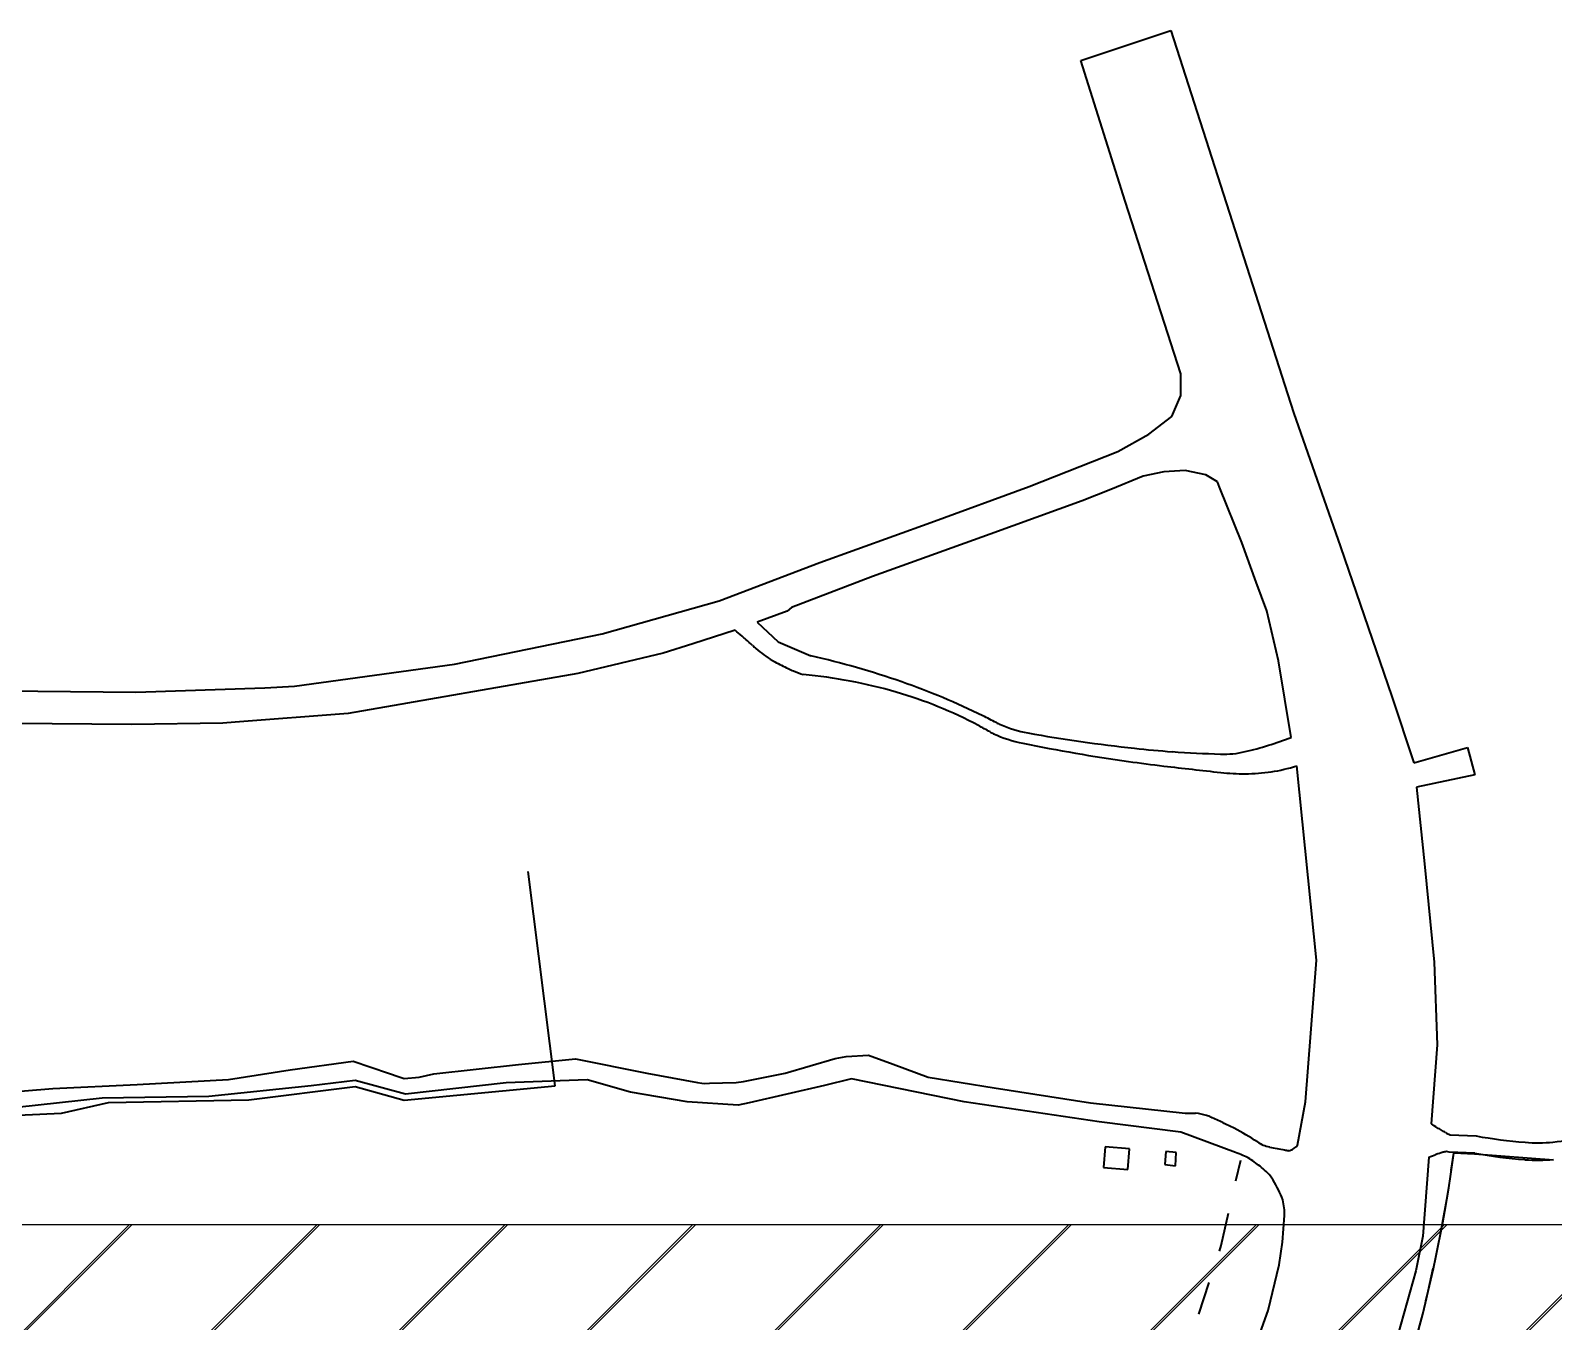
# Model space of a CAD drawing. Header units: metres. Extents: x 625987 to 635197, y 3048449 to 3066446.
# Drawn here: x 634659.943 to 634664.53, y 3063200.388 to 3063204.277 of the extents above; entities that cross this region are included whole.
import ezdxf

# ---------------------------------------------------------------- set-up
doc = ezdxf.new("R2010")
doc.units = ezdxf.units.M
doc.linetypes.add('DASHED', pattern=[0.75, 0.5, -0.25])
for name, color, linetype, lineweight in [('C-BLDG', 253, 'Continuous', 5), ('C-FENC-AIRF-LEAS', 253, 'Continuous', 0), ('C-FENC-AIRF-SECU', 253, 'DASHED', 0), ('C-ROAD-LAND', 253, 'Continuous', 9)]:
    doc.layers.add(name, color=color, linetype=linetype, lineweight=lineweight)
doc.layers.add('PIPELINE', color=220, linetype='Continuous')

msp = doc.modelspace()

# ---------------------------------------------------------------- hatches: boundary and pattern name
at = {"layer": 'PIPELINE', "linetype": 'Continuous'}
h = msp.add_hatch(dxfattribs=at)
h.set_pattern_fill('JIS_LC_20,_O', color=256, scale=0.02)
h.set_pattern_definition([(45, (-2638.28585, -345.82723), (-0.282842712475, 0.282842712475), []), (45, (-2638.27785, -345.82723), (-0.282842712475, 0.282842712475), [])])
h.paths.add_polyline_path([(634665.4868, 3063193.2009), (634654.1962, 3063193.2009), (634654.1962, 3063200.6806), (634665.4868, 3063200.6806)])

# ---------------------------------------------------------------- linework, layer by layer
at = {"layer": 'C-BLDG', "lineweight": 40}
for p, q in [((634661.5233, 3063201.0983, 24568986.0801), (634661.4424, 3063201.7433, 24568986.0801)), ((634661.5233, 3063201.0983, 24568986.0801), (634661.4424, 3063201.7433, 24568986.0801)), ((634660.6006, 3063201.0556, 24568986.0801), (634660.9206, 3063201.0958, 24568986.0801)), ((634660.6006, 3063201.0556, 24568986.0801), (634660.9206, 3063201.0958, 24568986.0801)), ((634660.9206, 3063201.0958, 24568986.0801), (634661.0686, 3063201.0553, 24568986.0801)), ((634660.9206, 3063201.0958, 24568986.0801), (634661.0686, 3063201.0553, 24568986.0801)), ((634661.0686, 3063201.0553, 24568986.0801), (634661.5233, 3063201.0983, 24568986.0801)), ((634661.0686, 3063201.0553, 24568986.0801), (634661.5233, 3063201.0983, 24568986.0801)), ((634660.0362, 3063201.0152, 24568986.0801), (634660.1782, 3063201.0481, 24568986.0801)), ((634660.0362, 3063201.0152, 24568986.0801), (634660.1782, 3063201.0481, 24568986.0801)), ((634660.1782, 3063201.0481, 24568986.0801), (634660.6006, 3063201.0556, 24568986.0801)), ((634660.1782, 3063201.0481, 24568986.0801), (634660.6006, 3063201.0556, 24568986.0801)), ((634659.7938, 3063201.005, 24568986.0801), (634660.0362, 3063201.0152, 24568986.0801)), ((634659.7938, 3063201.005, 24568986.0801), (634660.0362, 3063201.0152, 24568986.0801)), ((634663.1797, 3063200.9141, 24568986.0801), (634663.1744, 3063200.8524, 24568986.0801)), ((634663.1797, 3063200.9141, 24568986.0801), (634663.1744, 3063200.8524, 24568986.0801)), ((634663.2526, 3063200.9078, 24568986.0801), (634663.1797, 3063200.9141, 24568986.0801)), ((634663.2526, 3063200.9078, 24568986.0801), (634663.1797, 3063200.9141, 24568986.0801)), ((634663.2473, 3063200.8462, 24568986.0801), (634663.2526, 3063200.9078, 24568986.0801)), ((634663.2473, 3063200.8462, 24568986.0801), (634663.2526, 3063200.9078, 24568986.0801)), ((634663.3622, 3063200.9006, 24568986.0801), (634663.3595, 3063200.8613, 24568986.0801)), ((634663.3622, 3063200.9006, 24568986.0801), (634663.3595, 3063200.8613, 24568986.0801)), ((634663.3595, 3063200.8613, 24568986.0801), (634663.3909, 3063200.8575, 24568986.0801)), ((634663.3595, 3063200.8613, 24568986.0801), (634663.3909, 3063200.8575, 24568986.0801)), ((634663.3936, 3063200.8968, 24568986.0801), (634663.3622, 3063200.9006, 24568986.0801)), ((634663.3936, 3063200.8968, 24568986.0801), (634663.3622, 3063200.9006, 24568986.0801)), ((634663.3909, 3063200.8575, 24568986.0801), (634663.3936, 3063200.8968, 24568986.0801)), ((634663.3909, 3063200.8575, 24568986.0801), (634663.3936, 3063200.8968, 24568986.0801)), ((634663.1744, 3063200.8524, 24568986.0801), (634663.2473, 3063200.8462, 24568986.0801)), ((634663.1744, 3063200.8524, 24568986.0801), (634663.2473, 3063200.8462, 24568986.0801))]:
    msp.add_line(p, q, dxfattribs=at)
at = {"layer": 'C-FENC-AIRF-LEAS', "lineweight": 40}
for p, q in [((634664.292, 3063200.8926, 24568986.0801), (634664.2296, 3063200.8954, 24568986.0801)), ((634664.292, 3063200.8926, 24568986.0801), (634664.2296, 3063200.8954, 24568986.0801)), ((634664.5296, 3063200.8737, 24568986.0801), (634664.292, 3063200.8926, 24568986.0801)), ((634664.5296, 3063200.8737, 24568986.0801), (634664.292, 3063200.8926, 24568986.0801))]:
    msp.add_line(p, q, dxfattribs=at)
msp.add_ellipse((634659.8267, 3063201.4982, 24568986.0801), major_axis=(3.1424, 3.1424), ratio=1, start_param=4.854903, end_param=5.36171, dxfattribs=at)
msp.add_ellipse((634659.8267, 3063201.4982, 24568986.0801), major_axis=(3.1424, 3.1424), ratio=1, start_param=4.854903, end_param=5.36171, dxfattribs=at)
at = {"layer": 'C-FENC-AIRF-SECU', "lineweight": 40, "ltscale": 0.2}
for p, q in [((634663.5288, 3063200.6169, 24568986.0801), (634663.5875, 3063200.8741, 24568986.0801)), ((634663.5288, 3063200.6169, 24568986.0801), (634663.5875, 3063200.8741, 24568986.0801)), ((634663.3376, 3063200.03, 24568986.0801), (634663.5288, 3063200.6169, 24568986.0801)), ((634663.3376, 3063200.03, 24568986.0801), (634663.5288, 3063200.6169, 24568986.0801))]:
    msp.add_line(p, q, dxfattribs=at)
msp.add_ellipse((634659.8267, 3063201.4982, 24568986.0801), major_axis=(3.1424, 3.1424), ratio=1, start_param=4.854903, end_param=5.36171, dxfattribs=at)
msp.add_ellipse((634659.8267, 3063201.4982, 24568986.0801), major_axis=(3.1424, 3.1424), ratio=1, start_param=4.854903, end_param=5.36171, dxfattribs=at)
at = {"layer": 'C-ROAD-LAND', "lineweight": 40}
for p, q in [((634663.1062, 3063204.1866, 24568986.0801), (634663.3768, 3063204.2766, 24568986.0801)), ((634663.1062, 3063204.1866, 24568986.0801), (634663.3768, 3063204.2766, 24568986.0801)), ((634663.3768, 3063204.2766, 24568986.0801), (634663.7464, 3063203.1256, 24568986.0801)), ((634663.3768, 3063204.2766, 24568986.0801), (634663.7464, 3063203.1256, 24568986.0801)), ((634663.2401, 3063203.7621, 24568986.0801), (634663.1062, 3063204.1866, 24568986.0801)), ((634663.2401, 3063203.7621, 24568986.0801), (634663.1062, 3063204.1866, 24568986.0801)), ((634663.4076, 3063203.2424, 24568986.0801), (634663.2401, 3063203.7621, 24568986.0801)), ((634663.4076, 3063203.2424, 24568986.0801), (634663.2401, 3063203.7621, 24568986.0801)), ((634663.4075, 3063203.1772, 24568986.0801), (634663.4076, 3063203.2424, 24568986.0801)), ((634663.4075, 3063203.1772, 24568986.0801), (634663.4076, 3063203.2424, 24568986.0801)), ((634663.3804, 3063203.1143, 24568986.0801), (634663.4075, 3063203.1772, 24568986.0801)), ((634663.3804, 3063203.1143, 24568986.0801), (634663.4075, 3063203.1772, 24568986.0801)), ((634663.3106, 3063203.0605, 24568986.0801), (634663.3804, 3063203.1143, 24568986.0801)), ((634663.3106, 3063203.0605, 24568986.0801), (634663.3804, 3063203.1143, 24568986.0801)), ((634663.7464, 3063203.1256, 24568986.0801), (634663.8883, 3063202.7209, 24568986.0801)), ((634663.7464, 3063203.1256, 24568986.0801), (634663.8883, 3063202.7209, 24568986.0801)), ((634663.2177, 3063203.0089, 24568986.0801), (634663.3106, 3063203.0605, 24568986.0801)), ((634663.2177, 3063203.0089, 24568986.0801), (634663.3106, 3063203.0605, 24568986.0801)), ((634662.9502, 3063202.9026, 24568986.0801), (634663.2177, 3063203.0089, 24568986.0801)), ((634662.9502, 3063202.9026, 24568986.0801), (634663.2177, 3063203.0089, 24568986.0801)), ((634663.2941, 3063202.9343, 24568986.0801), (634663.1964, 3063202.8943, 24568986.0801)), ((634663.2941, 3063202.9343, 24568986.0801), (634663.1964, 3063202.8943, 24568986.0801)), ((634663.3556, 3063202.947, 24568986.0801), (634663.2941, 3063202.9343, 24568986.0801)), ((634663.3556, 3063202.947, 24568986.0801), (634663.2941, 3063202.9343, 24568986.0801)), ((634663.4205, 3063202.9512, 24568986.0801), (634663.3556, 3063202.947, 24568986.0801)), ((634663.4205, 3063202.9512, 24568986.0801), (634663.3556, 3063202.947, 24568986.0801)), ((634663.4823, 3063202.9386, 24568986.0801), (634663.4205, 3063202.9512, 24568986.0801)), ((634663.4823, 3063202.9386, 24568986.0801), (634663.4205, 3063202.9512, 24568986.0801)), ((634663.5178, 3063202.9173, 24568986.0801), (634663.4823, 3063202.9386, 24568986.0801)), ((634663.5178, 3063202.9173, 24568986.0801), (634663.4823, 3063202.9386, 24568986.0801)), ((634662.6548, 3063202.7943, 24568986.0801), (634662.9502, 3063202.9026, 24568986.0801)), ((634662.6548, 3063202.7943, 24568986.0801), (634662.9502, 3063202.9026, 24568986.0801)), ((634663.1964, 3063202.8943, 24568986.0801), (634663.1099, 3063202.8596, 24568986.0801)), ((634663.1964, 3063202.8943, 24568986.0801), (634663.1099, 3063202.8596, 24568986.0801)), ((634663.5233, 3063202.9012, 24568986.0801), (634663.5178, 3063202.9173, 24568986.0801)), ((634663.5233, 3063202.9012, 24568986.0801), (634663.5178, 3063202.9173, 24568986.0801)), ((634663.5912, 3063202.734, 24568986.0801), (634663.5233, 3063202.9012, 24568986.0801)), ((634663.5912, 3063202.734, 24568986.0801), (634663.5233, 3063202.9012, 24568986.0801)), ((634663.1099, 3063202.8596, 24568986.0801), (634662.8334, 3063202.7593, 24568986.0801)), ((634663.1099, 3063202.8596, 24568986.0801), (634662.8334, 3063202.7593, 24568986.0801)), ((634662.3202, 3063202.6739, 24568986.0801), (634662.6548, 3063202.7943, 24568986.0801)), ((634662.3202, 3063202.6739, 24568986.0801), (634662.6548, 3063202.7943, 24568986.0801)), ((634662.8334, 3063202.7593, 24568986.0801), (634662.4786, 3063202.6321, 24568986.0801)), ((634662.8334, 3063202.7593, 24568986.0801), (634662.4786, 3063202.6321, 24568986.0801)), ((634663.6343, 3063202.615, 24568986.0801), (634663.5912, 3063202.734, 24568986.0801)), ((634663.6343, 3063202.615, 24568986.0801), (634663.5912, 3063202.734, 24568986.0801)), ((634663.8883, 3063202.7209, 24568986.0801), (634664.0426, 3063202.271, 24568986.0801)), ((634663.8883, 3063202.7209, 24568986.0801), (634664.0426, 3063202.271, 24568986.0801)), ((634662.0168, 3063202.5587, 24568986.0801), (634662.3202, 3063202.6739, 24568986.0801)), ((634662.0168, 3063202.5587, 24568986.0801), (634662.3202, 3063202.6739, 24568986.0801)), ((634662.4786, 3063202.6321, 24568986.0801), (634662.2348, 3063202.5386, 24568986.0801)), ((634662.4786, 3063202.6321, 24568986.0801), (634662.2348, 3063202.5386, 24568986.0801)), ((634663.6659, 3063202.5283, 24568986.0801), (634663.6343, 3063202.615, 24568986.0801)), ((634663.6659, 3063202.5283, 24568986.0801), (634663.6343, 3063202.615, 24568986.0801)), ((634661.6649, 3063202.4593, 24568986.0801), (634662.0168, 3063202.5587, 24568986.0801)), ((634661.6649, 3063202.4593, 24568986.0801), (634662.0168, 3063202.5587, 24568986.0801)), ((634662.2221, 3063202.5276, 24568986.0801), (634662.1311, 3063202.4944, 24568986.0801)), ((634662.2221, 3063202.5276, 24568986.0801), (634662.1311, 3063202.4944, 24568986.0801)), ((634662.2348, 3063202.5386, 24568986.0801), (634662.2221, 3063202.5276, 24568986.0801)), ((634662.2348, 3063202.5386, 24568986.0801), (634662.2221, 3063202.5276, 24568986.0801)), ((634663.7013, 3063202.3779, 24568986.0801), (634663.6659, 3063202.5283, 24568986.0801)), ((634663.7013, 3063202.3779, 24568986.0801), (634663.6659, 3063202.5283, 24568986.0801)), ((634662.0652, 3063202.4702, 24568986.0801), (634661.9376, 3063202.4293, 24568986.0801)), ((634662.0652, 3063202.4702, 24568986.0801), (634661.9376, 3063202.4293, 24568986.0801)), ((634662.0652, 3063202.4702, 24568986.0801), (634662.0652, 3063202.4702, 24568986.0801)), ((634662.0652, 3063202.4702, 24568986.0801), (634662.0652, 3063202.4702, 24568986.0801)), ((634662.0652, 3063202.4702, 24568986.0801), (634662.0652, 3063202.4702, 24568986.0801)), ((634662.0652, 3063202.4702, 24568986.0801), (634662.0652, 3063202.4702, 24568986.0801)), ((634662.1311, 3063202.4944, 24568986.0801), (634662.1952, 3063202.4357, 24568986.0801)), ((634662.1311, 3063202.4944, 24568986.0801), (634662.1952, 3063202.4357, 24568986.0801)), ((634661.2198, 3063202.3676, 24568986.0801), (634661.6649, 3063202.4593, 24568986.0801)), ((634661.2198, 3063202.3676, 24568986.0801), (634661.6649, 3063202.4593, 24568986.0801)), ((634661.9376, 3063202.4293, 24568986.0801), (634661.8483, 3063202.4011, 24568986.0801)), ((634661.9376, 3063202.4293, 24568986.0801), (634661.8483, 3063202.4011, 24568986.0801)), ((634662.1952, 3063202.4357, 24568986.0801), (634662.293, 3063202.3929, 24568986.0801)), ((634662.1952, 3063202.4357, 24568986.0801), (634662.293, 3063202.3929, 24568986.0801)), ((634661.8483, 3063202.4011, 24568986.0801), (634661.5914, 3063202.3403, 24568986.0801)), ((634661.8483, 3063202.4011, 24568986.0801), (634661.5914, 3063202.3403, 24568986.0801)), ((634663.739, 3063202.1475, 24568986.0801), (634663.7013, 3063202.3779, 24568986.0801)), ((634663.739, 3063202.1475, 24568986.0801), (634663.7013, 3063202.3779, 24568986.0801)), ((634660.7386, 3063202.3021, 24568986.0801), (634661.2198, 3063202.3676, 24568986.0801)), ((634660.7386, 3063202.3021, 24568986.0801), (634661.2198, 3063202.3676, 24568986.0801)), ((634661.5914, 3063202.3403, 24568986.0801), (634660.8995, 3063202.2195, 24568986.0801)), ((634661.5914, 3063202.3403, 24568986.0801), (634660.8995, 3063202.2195, 24568986.0801)), ((634659.8673, 3063202.2873, 24568986.0801), (634660.2608, 3063202.2836, 24568986.0801)), ((634659.8673, 3063202.2873, 24568986.0801), (634660.2608, 3063202.2836, 24568986.0801)), ((634660.2608, 3063202.2836, 24568986.0801), (634660.6492, 3063202.2971, 24568986.0801)), ((634660.2608, 3063202.2836, 24568986.0801), (634660.6492, 3063202.2971, 24568986.0801)), ((634660.6492, 3063202.2971, 24568986.0801), (634660.7386, 3063202.3021, 24568986.0801)), ((634660.6492, 3063202.2971, 24568986.0801), (634660.7386, 3063202.3021, 24568986.0801)), ((634664.0426, 3063202.271, 24568986.0801), (634664.1091, 3063202.0712, 24568986.0801)), ((634664.0426, 3063202.271, 24568986.0801), (634664.1091, 3063202.0712, 24568986.0801)), ((634660.2486, 3063202.1866, 24568986.0801), (634659.8884, 3063202.189, 24568986.0801)), ((634660.2486, 3063202.1866, 24568986.0801), (634659.8884, 3063202.189, 24568986.0801)), ((634660.5229, 3063202.1899, 24568986.0801), (634660.2486, 3063202.1866, 24568986.0801)), ((634660.5229, 3063202.1899, 24568986.0801), (634660.2486, 3063202.1866, 24568986.0801)), ((634660.5593, 3063202.1938, 24568986.0801), (634660.5229, 3063202.1899, 24568986.0801)), ((634660.5593, 3063202.1938, 24568986.0801), (634660.5229, 3063202.1899, 24568986.0801)), ((634660.8995, 3063202.2195, 24568986.0801), (634660.5593, 3063202.1938, 24568986.0801)), ((634660.8995, 3063202.2195, 24568986.0801), (634660.5593, 3063202.1938, 24568986.0801)), ((634664.1091, 3063202.0712, 24568986.0801), (634664.2701, 3063202.1172, 24568986.0801)), ((634664.1091, 3063202.0712, 24568986.0801), (634664.2701, 3063202.1172, 24568986.0801)), ((634664.2701, 3063202.1172, 24568986.0801), (634664.2927, 3063202.0349, 24568986.0801)), ((634664.2701, 3063202.1172, 24568986.0801), (634664.2927, 3063202.0349, 24568986.0801)), ((634663.8158, 3063201.476, 24568986.0801), (634663.7563, 3063202.0618, 24568986.0801)), ((634663.7563, 3063202.0618, 24568986.0801), (634663.7563, 3063202.0618, 24568986.0801)), ((634663.8158, 3063201.476, 24568986.0801), (634663.7563, 3063202.0618, 24568986.0801)), ((634663.7563, 3063202.0618, 24568986.0801), (634663.7563, 3063202.0618, 24568986.0801)), ((634664.2927, 3063202.0349, 24568986.0801), (634664.1168, 3063201.9971, 24568986.0801)), ((634664.2927, 3063202.0349, 24568986.0801), (634664.1168, 3063201.9971, 24568986.0801)), ((634664.1168, 3063201.9971, 24568986.0801), (634664.1168, 3063201.9971, 24568986.0801)), ((634664.1168, 3063201.9971, 24568986.0801), (634664.141, 3063201.7664, 24568986.0801)), ((634664.1168, 3063201.9971, 24568986.0801), (634664.1168, 3063201.9971, 24568986.0801)), ((634664.1168, 3063201.9971, 24568986.0801), (634664.141, 3063201.7664, 24568986.0801)), ((634664.141, 3063201.7664, 24568986.0801), (634664.1698, 3063201.4704, 24568986.0801)), ((634664.141, 3063201.7664, 24568986.0801), (634664.1698, 3063201.4704, 24568986.0801)), ((634663.7826, 3063201.0498, 24568986.0801), (634663.8158, 3063201.476, 24568986.0801)), ((634663.7826, 3063201.0498, 24568986.0801), (634663.8158, 3063201.476, 24568986.0801)), ((634664.1698, 3063201.4704, 24568986.0801), (634664.1792, 3063201.2212, 24568986.0801)), ((634664.1698, 3063201.4704, 24568986.0801), (634664.1792, 3063201.2212, 24568986.0801)), ((634662.2158, 3063201.1359, 24568986.0801), (634662.3664, 3063201.1804, 24568986.0801)), ((634662.2158, 3063201.1359, 24568986.0801), (634662.3664, 3063201.1804, 24568986.0801)), ((634662.3664, 3063201.1804, 24568986.0801), (634662.399, 3063201.1868, 24568986.0801)), ((634662.3664, 3063201.1804, 24568986.0801), (634662.399, 3063201.1868, 24568986.0801)), ((634662.399, 3063201.1868, 24568986.0801), (634662.4667, 3063201.1903, 24568986.0801)), ((634662.399, 3063201.1868, 24568986.0801), (634662.4667, 3063201.1903, 24568986.0801)), ((634662.4667, 3063201.1903, 24568986.0801), (634662.5415, 3063201.1631, 24568986.0801)), ((634662.4667, 3063201.1903, 24568986.0801), (634662.5415, 3063201.1631, 24568986.0801)), ((634664.1792, 3063201.2212, 24568986.0801), (634664.1615, 3063200.9837, 24568986.0801)), ((634664.1792, 3063201.2212, 24568986.0801), (634664.1615, 3063200.9837, 24568986.0801)), ((634660.54, 3063201.1172, 24568986.0801), (634660.7251, 3063201.1457, 24568986.0801)), ((634660.54, 3063201.1172, 24568986.0801), (634660.7251, 3063201.1457, 24568986.0801)), ((634660.7251, 3063201.1457, 24568986.0801), (634660.9145, 3063201.1719, 24568986.0801)), ((634660.7251, 3063201.1457, 24568986.0801), (634660.9145, 3063201.1719, 24568986.0801)), ((634660.9145, 3063201.1719, 24568986.0801), (634661.0218, 3063201.1358, 24568986.0801)), ((634660.9145, 3063201.1719, 24568986.0801), (634661.0218, 3063201.1358, 24568986.0801)), ((634661.0218, 3063201.1358, 24568986.0801), (634661.0533, 3063201.1248, 24568986.0801)), ((634661.0218, 3063201.1358, 24568986.0801), (634661.0533, 3063201.1248, 24568986.0801)), ((634661.1578, 3063201.1341, 24568986.0801), (634661.413, 3063201.1618, 24568986.0801)), ((634661.1578, 3063201.1341, 24568986.0801), (634661.413, 3063201.1618, 24568986.0801)), ((634661.413, 3063201.1618, 24568986.0801), (634661.5849, 3063201.1789, 24568986.0801)), ((634661.413, 3063201.1618, 24568986.0801), (634661.5849, 3063201.1789, 24568986.0801)), ((634661.5849, 3063201.1789, 24568986.0801), (634661.7989, 3063201.1357, 24568986.0801)), ((634661.5849, 3063201.1789, 24568986.0801), (634661.7989, 3063201.1357, 24568986.0801)), ((634661.7989, 3063201.1357, 24568986.0801), (634661.9523, 3063201.1084, 24568986.0801)), ((634661.7989, 3063201.1357, 24568986.0801), (634661.9523, 3063201.1084, 24568986.0801)), ((634662.0908, 3063201.111, 24568986.0801), (634662.2158, 3063201.1359, 24568986.0801)), ((634662.0908, 3063201.111, 24568986.0801), (634662.2158, 3063201.1359, 24568986.0801)), ((634662.5415, 3063201.1631, 24568986.0801), (634662.646, 3063201.1242, 24568986.0801)), ((634662.5415, 3063201.1631, 24568986.0801), (634662.646, 3063201.1242, 24568986.0801)), ((634659.8216, 3063201.075, 24568986.0801), (634660.0109, 3063201.0896, 24568986.0801)), ((634659.8216, 3063201.075, 24568986.0801), (634660.0109, 3063201.0896, 24568986.0801)), ((634660.0109, 3063201.0896, 24568986.0801), (634660.2647, 3063201.1023, 24568986.0801)), ((634660.0109, 3063201.0896, 24568986.0801), (634660.2647, 3063201.1023, 24568986.0801)), ((634660.2647, 3063201.1023, 24568986.0801), (634660.54, 3063201.1172, 24568986.0801)), ((634660.2647, 3063201.1023, 24568986.0801), (634660.54, 3063201.1172, 24568986.0801)), ((634660.7885, 3063201.0976, 24568986.0801), (634660.4803, 3063201.0657, 24568986.0801)), ((634660.7885, 3063201.0976, 24568986.0801), (634660.4803, 3063201.0657, 24568986.0801)), ((634660.9207, 3063201.1136, 24568986.0801), (634660.7885, 3063201.0976, 24568986.0801)), ((634660.9207, 3063201.1136, 24568986.0801), (634660.7885, 3063201.0976, 24568986.0801)), ((634661.0726, 3063201.0733, 24568986.0801), (634660.9207, 3063201.1136, 24568986.0801)), ((634661.0726, 3063201.0733, 24568986.0801), (634660.9207, 3063201.1136, 24568986.0801)), ((634661.0533, 3063201.1248, 24568986.0801), (634661.0688, 3063201.1196, 24568986.0801)), ((634661.0533, 3063201.1248, 24568986.0801), (634661.0688, 3063201.1196, 24568986.0801)), ((634661.0688, 3063201.1196, 24568986.0801), (634661.1133, 3063201.1238, 24568986.0801)), ((634661.0688, 3063201.1196, 24568986.0801), (634661.1133, 3063201.1238, 24568986.0801)), ((634661.3752, 3063201.1072, 24568986.0801), (634661.0726, 3063201.0733, 24568986.0801)), ((634661.3752, 3063201.1072, 24568986.0801), (634661.0726, 3063201.0733, 24568986.0801)), ((634661.1133, 3063201.1238, 24568986.0801), (634661.1578, 3063201.1341, 24568986.0801)), ((634661.1133, 3063201.1238, 24568986.0801), (634661.1578, 3063201.1341, 24568986.0801)), ((634661.6195, 3063201.116, 24568986.0801), (634661.3752, 3063201.1072, 24568986.0801)), ((634661.6195, 3063201.116, 24568986.0801), (634661.3752, 3063201.1072, 24568986.0801)), ((634661.7502, 3063201.0788, 24568986.0801), (634661.6195, 3063201.116, 24568986.0801)), ((634661.7502, 3063201.0788, 24568986.0801), (634661.6195, 3063201.116, 24568986.0801)), ((634661.9523, 3063201.1084, 24568986.0801), (634661.9648, 3063201.1064, 24568986.0801)), ((634661.9523, 3063201.1084, 24568986.0801), (634661.9648, 3063201.1064, 24568986.0801)), ((634661.9648, 3063201.1064, 24568986.0801), (634661.9737, 3063201.1053, 24568986.0801)), ((634661.9648, 3063201.1064, 24568986.0801), (634661.9737, 3063201.1053, 24568986.0801)), ((634661.9737, 3063201.1053, 24568986.0801), (634661.9882, 3063201.1057, 24568986.0801)), ((634661.9737, 3063201.1053, 24568986.0801), (634661.9882, 3063201.1057, 24568986.0801)), ((634661.9882, 3063201.1057, 24568986.0801), (634662.0275, 3063201.1066, 24568986.0801)), ((634661.9882, 3063201.1057, 24568986.0801), (634662.0275, 3063201.1066, 24568986.0801)), ((634662.0275, 3063201.1066, 24568986.0801), (634662.0687, 3063201.1084, 24568986.0801)), ((634662.0275, 3063201.1066, 24568986.0801), (634662.0687, 3063201.1084, 24568986.0801)), ((634662.0687, 3063201.1084, 24568986.0801), (634662.0908, 3063201.111, 24568986.0801)), ((634662.0687, 3063201.1084, 24568986.0801), (634662.0908, 3063201.111, 24568986.0801)), ((634662.3347, 3063201.0993, 24568986.0801), (634662.1073, 3063201.0468, 24568986.0801)), ((634662.3347, 3063201.0993, 24568986.0801), (634662.1073, 3063201.0468, 24568986.0801)), ((634662.4158, 3063201.119, 24568986.0801), (634662.3347, 3063201.0993, 24568986.0801)), ((634662.4158, 3063201.119, 24568986.0801), (634662.3347, 3063201.0993, 24568986.0801)), ((634662.7544, 3063201.0501, 24568986.0801), (634662.4158, 3063201.119, 24568986.0801)), ((634662.7544, 3063201.0501, 24568986.0801), (634662.4158, 3063201.119, 24568986.0801)), ((634662.646, 3063201.1242, 24568986.0801), (634662.8454, 3063201.0923, 24568986.0801)), ((634662.646, 3063201.1242, 24568986.0801), (634662.8454, 3063201.0923, 24568986.0801)), ((634662.8454, 3063201.0923, 24568986.0801), (634663.1351, 3063201.0464, 24568986.0801)), ((634662.8454, 3063201.0923, 24568986.0801), (634663.1351, 3063201.0464, 24568986.0801)), ((634660.159, 3063201.0612, 24568986.0801), (634659.9026, 3063201.0323, 24568986.0801)), ((634660.159, 3063201.0612, 24568986.0801), (634659.9026, 3063201.0323, 24568986.0801)), ((634660.4803, 3063201.0657, 24568986.0801), (634660.159, 3063201.0612, 24568986.0801)), ((634660.4803, 3063201.0657, 24568986.0801), (634660.159, 3063201.0612, 24568986.0801)), ((634661.921, 3063201.05, 24568986.0801), (634661.7502, 3063201.0788, 24568986.0801)), ((634661.921, 3063201.05, 24568986.0801), (634661.7502, 3063201.0788, 24568986.0801)), ((634662.074, 3063201.0397, 24568986.0801), (634661.921, 3063201.05, 24568986.0801)), ((634662.074, 3063201.0397, 24568986.0801), (634661.921, 3063201.05, 24568986.0801)), ((634662.1073, 3063201.0468, 24568986.0801), (634662.074, 3063201.0397, 24568986.0801)), ((634662.1073, 3063201.0468, 24568986.0801), (634662.074, 3063201.0397, 24568986.0801)), ((634663.1612, 3063200.9898, 24568986.0801), (634662.7544, 3063201.0501, 24568986.0801)), ((634663.1612, 3063200.9898, 24568986.0801), (634662.7544, 3063201.0501, 24568986.0801)), ((634663.1351, 3063201.0464, 24568986.0801), (634663.4207, 3063201.0153, 24568986.0801)), ((634663.1351, 3063201.0464, 24568986.0801), (634663.4207, 3063201.0153, 24568986.0801)), ((634663.7587, 3063200.9194, 24568986.0801), (634663.7826, 3063201.0498, 24568986.0801)), ((634663.7587, 3063200.9194, 24568986.0801), (634663.7826, 3063201.0498, 24568986.0801)), ((634663.4207, 3063201.0153, 24568986.0801), (634663.4517, 3063201.0158, 24568986.0801)), ((634663.4207, 3063201.0153, 24568986.0801), (634663.4517, 3063201.0158, 24568986.0801)), ((634663.4073, 3063200.9581, 24568986.0801), (634663.1612, 3063200.9898, 24568986.0801)), ((634663.4073, 3063200.9581, 24568986.0801), (634663.1612, 3063200.9898, 24568986.0801)), ((634663.5715, 3063200.8973, 24568986.0801), (634663.4073, 3063200.9581, 24568986.0801)), ((634663.5715, 3063200.8973, 24568986.0801), (634663.4073, 3063200.9581, 24568986.0801)), ((634663.7587, 3063200.9194, 24568986.0801), (634663.7587, 3063200.9194, 24568986.0801)), ((634663.7587, 3063200.9194, 24568986.0801), (634663.7587, 3063200.9194, 24568986.0801)), ((634664.2178, 3063200.9505, 24568986.0801), (634664.2963, 3063200.947, 24568986.0801)), ((634664.2178, 3063200.9505, 24568986.0801), (634664.2963, 3063200.947, 24568986.0801)), ((634664.154, 3063200.8832, 24568986.0801), (634664.1362, 3063200.6448, 24568986.0801)), ((634664.154, 3063200.8832, 24568986.0801), (634664.1362, 3063200.6448, 24568986.0801)), ((634664.2921, 3063200.8952, 24568986.0801), (634664.2155, 3063200.8986, 24568986.0801)), ((634664.2921, 3063200.8952, 24568986.0801), (634664.2155, 3063200.8986, 24568986.0801)), ((634663.7129, 3063200.6267, 24568986.0801), (634663.7199, 3063200.707, 24568986.0801)), ((634663.7129, 3063200.6267, 24568986.0801), (634663.7199, 3063200.707, 24568986.0801)), ((634663.7199, 3063200.707, 24568986.0801), (634663.7199, 3063200.707, 24568986.0801)), ((634663.7199, 3063200.707, 24568986.0801), (634663.7199, 3063200.707, 24568986.0801)), ((634664.1362, 3063200.6448, 24568986.0801), (634664.1152, 3063200.5407, 24568986.0801)), ((634664.1362, 3063200.6448, 24568986.0801), (634664.1152, 3063200.5407, 24568986.0801)), ((634663.7034, 3063200.5589, 24568986.0801), (634663.7129, 3063200.6267, 24568986.0801)), ((634663.7034, 3063200.5589, 24568986.0801), (634663.7129, 3063200.6267, 24568986.0801)), ((634663.6701, 3063200.4211, 24568986.0801), (634663.7034, 3063200.5589, 24568986.0801)), ((634663.6701, 3063200.4211, 24568986.0801), (634663.7034, 3063200.5589, 24568986.0801)), ((634664.1152, 3063200.5407, 24568986.0801), (634663.981, 3063200.0638, 24568986.0801)), ((634664.1152, 3063200.5407, 24568986.0801), (634663.981, 3063200.0638, 24568986.0801)), ((634663.5371, 3063200.0513, 24568986.0801), (634663.6701, 3063200.4211, 24568986.0801)), ((634663.5371, 3063200.0513, 24568986.0801), (634663.6701, 3063200.4211, 24568986.0801))]:
    msp.add_line(p, q, dxfattribs=at)
for centre, major_axis, ratio, start_param, end_param in [((634660.6846, 3063200.8227, 24568986.0801), (-1.5199, 1.5199), 0.999997, -1.495551, -1.482886), ((634660.6846, 3063200.8227, 24568986.0801), (-1.5199, 1.5199), 0.999997, -1.495551, -1.482886), ((634661.6412, 3063201.9354, 24568986.0801), (-0.4823, 0.4823), 0.999984, -1.518019, -1.495536), ((634661.6412, 3063201.9354, 24568986.0801), (-0.4823, 0.4823), 0.999984, -1.518019, -1.495536), ((634659.4956, 3063199.5505, 24568986.0801), (-2.7509, 2.7509), 0.999965, -1.525095, -1.518023), ((634659.4956, 3063199.5505, 24568986.0801), (-2.7509, 2.7509), 0.999965, -1.525095, -1.518023), ((634662.7194, 3063203.0833, 24568986.0801), (0.6311, 0.6311), 0.999993, 3.187311, 3.202076), ((634662.7194, 3063203.0833, 24568986.0801), (0.6311, 0.6311), 0.999993, 3.187311, 3.202076), ((634662.3355, 3063202.6499, 24568986.0801), (-0.2217, 0.2217), 0.999997, 1.631256, 1.72803), ((634662.3355, 3063202.6499, 24568986.0801), (-0.2217, 0.2217), 0.999997, 1.631256, 1.72803), ((634662.3463, 3063202.6647, 24568986.0801), (0.2346, 0.2346), 0.999999, 3.29884, 3.3929), ((634662.3463, 3063202.6647, 24568986.0801), (0.2346, 0.2346), 0.999999, 3.29884, 3.3929), ((634662.245, 3063202.4934, 24568986.0801), (0.0939, 0.0939), 0.999991, 3.392901, 3.458251), ((634662.245, 3063202.4934, 24568986.0801), (0.0939, 0.0939), 0.999991, 3.392901, 3.458251), ((634663.787, 3063205.5386, 24568986.0801), (2.5075, 2.5075), 0.999991, 3.458244, 3.470891), ((634663.787, 3063205.5386, 24568986.0801), (2.5075, 2.5075), 0.999991, 3.458244, 3.470891), ((634661.7458, 3063199.9578, 24568986.0801), (-1.7648, 1.7648), 1, -1.120539, -1.00645), ((634661.7458, 3063199.9578, 24568986.0801), (-1.7648, 1.7648), 1, -1.120539, -1.00645), ((634662.3312, 3063202.5712, 24568986.0801), (-0.1704, 0.1704), 1, 1.900097, 1.972629), ((634662.3312, 3063202.5712, 24568986.0801), (-0.1704, 0.1704), 1, 1.900097, 1.972629), ((634662.5291, 3063203.0616, 24568986.0801), (0.5443, 0.5443), 0.999996, 3.54342, 3.583994), ((634662.5291, 3063203.0616, 24568986.0801), (0.5443, 0.5443), 0.999996, 3.54342, 3.583994), ((634662.1373, 3063200.8668, 24568986.0801), (1.0436, 1.0436), 1, 0.502023, 0.695169), ((634662.1373, 3063200.8668, 24568986.0801), (1.0436, 1.0436), 1, 0.502023, 0.695169), ((634662.1859, 3063201.0337, 24568986.0801), (-0.9207, 0.9207), 1, -1.274453, -1.068774), ((634662.1859, 3063201.0337, 24568986.0801), (-0.9207, 0.9207), 1, -1.274453, -1.068774), ((634661.8563, 3063200.2751, 24568986.0801), (1.5272, 1.5272), 1, 0.327602, 0.450256), ((634661.8563, 3063200.2751, 24568986.0801), (1.5272, 1.5272), 1, 0.327602, 0.450256), ((634661.5614, 3063199.6767, 24568986.0801), (1.9989, 1.9989), 0.999998, 0.31151, 0.327603), ((634661.5614, 3063199.6767, 24568986.0801), (1.9989, 1.9989), 0.999998, 0.31151, 0.327603), ((634662.9688, 3063202.4209, 24568986.0801), (0.1819, 0.1819), 0.999996, 3.453127, 3.50649), ((634662.9688, 3063202.4209, 24568986.0801), (0.1819, 0.1819), 0.999996, 3.453127, 3.50649), ((634662.0444, 3063200.768, 24568986.0801), (-1.1336, 1.1336), 0.999998, -1.299599, -1.274451), ((634662.0444, 3063200.768, 24568986.0801), (-1.1336, 1.1336), 0.999998, -1.299599, -1.274451), ((634662.8957, 3063202.2749, 24568986.0801), (0.0903, 0.0903), 0.999997, 3.412774, 3.501917), ((634662.8957, 3063202.2749, 24568986.0801), (0.0903, 0.0903), 0.999997, 3.412774, 3.501917), ((634663.0158, 3063202.5402, 24568986.0801), (0.2962, 0.2962), 1, 3.501932, 3.724381), ((634663.0158, 3063202.5402, 24568986.0801), (0.2962, 0.2962), 1, 3.501932, 3.724381), ((634663.0077, 3063202.5078, 24568986.0801), (0.2492, 0.2492), 1, 3.506463, 3.751589), ((634663.0077, 3063202.5078, 24568986.0801), (0.2492, 0.2492), 1, 3.506463, 3.751589), ((634663.8202, 3063207.0927, 24568986.0801), (-3.5417, 3.5417), 1, 2.180796, 2.245661), ((634663.8202, 3063207.0927, 24568986.0801), (-3.5417, 3.5417), 1, 2.180796, 2.245661), ((634663.3571, 3063203.1308, 24568986.0801), (0.7459, 0.7459), 1, 4.160305, 4.297535), ((634663.3571, 3063203.1308, 24568986.0801), (0.7459, 0.7459), 1, 4.160305, 4.297535), ((634663.9446, 3063207.0618, 24568986.0801), (-3.5602, 3.5602), 1, 2.153583, 2.217626), ((634663.9446, 3063207.0618, 24568986.0801), (-3.5602, 3.5602), 1, 2.153583, 2.217626), ((634663.5602, 3063204.7499, 24568986.0801), (1.8749, 1.8749), 1, 3.816456, 3.859538), ((634663.5602, 3063204.7499, 24568986.0801), (1.8749, 1.8749), 1, 3.816456, 3.859538), ((634663.6714, 3063206.3949, 24568986.0801), (-3.0407, 3.0407), 1, 2.288742, 2.322571), ((634663.6714, 3063206.3949, 24568986.0801), (-3.0407, 3.0407), 1, 2.288742, 2.322571), ((634663.5362, 3063202.3769, 24568986.0801), (0.198, 0.198), 1, 3.893369, 4.160308), ((634663.5362, 3063202.3769, 24568986.0801), (0.198, 0.198), 1, 3.893369, 4.160308), ((634664.0314, 3063207.6842, 24568986.0801), (-4.0046, 4.0046), 0.999999, 2.217626, 2.23667), ((634664.0314, 3063207.6842, 24568986.0801), (-4.0046, 4.0046), 0.999999, 2.217626, 2.23667), ((634665.0824, 3063216.4353, 24568986.0801), (10.237, 10.237), 1, 3.807465, 3.819376), ((634665.0824, 3063216.4353, 24568986.0801), (10.237, 10.237), 1, 3.807465, 3.819376), ((634663.6033, 3063202.5422, 24568986.0801), (-0.3565, 0.3565), 1, 2.352159, 2.664484), ((634663.6033, 3063202.5422, 24568986.0801), (-0.3565, 0.3565), 1, 2.352159, 2.664484), ((634663.5965, 3063202.6803, 24568986.0801), (-0.4542, 0.4542), 1, 2.248581, 2.363718), ((634663.5965, 3063202.6803, 24568986.0801), (-0.4542, 0.4542), 1, 2.248581, 2.363718), ((634663.3772, 3063200.5845, 24568986.0801), (-0.3095, 0.3095), 0.999999, -1.033317, -0.956468), ((634663.3772, 3063200.5845, 24568986.0801), (-0.3095, 0.3095), 0.999999, -1.033317, -0.956468), ((634663.4666, 3063200.9376, 24568986.0801), (-0.0519, 0.0519), 0.999999, -1.221187, -1.033302), ((634663.4666, 3063200.9376, 24568986.0801), (-0.0519, 0.0519), 0.999999, -1.221187, -1.033302), ((634662.4381, 3063198.729, 24568986.0801), (1.7747, 1.7747), 0.999995, 0.3338, 0.349599), ((634662.4381, 3063198.729, 24568986.0801), (1.7747, 1.7747), 0.999995, 0.3338, 0.349599), ((634662.511, 3063198.8793, 24568986.0801), (1.6565, 1.6565), 0.999997, 0.317447, 0.3338), ((634662.511, 3063198.8793, 24568986.0801), (1.6565, 1.6565), 0.999997, 0.317447, 0.3338), ((634663.2723, 3063200.3856, 24568986.0801), (-0.4631, 0.4631), 0.999999, -1.377379, -1.253351), ((634663.2723, 3063200.3856, 24568986.0801), (-0.4631, 0.4631), 0.999999, -1.377379, -1.253351), ((634663.7728, 3063200.4028, 24568986.0801), (0.4943, 0.4943), 0.999994, 0.164666, 0.195692), ((634663.7728, 3063200.4028, 24568986.0801), (0.4943, 0.4943), 0.999994, 0.164666, 0.195692), ((634664.0533, 3063200.7231, 24568986.0801), (-0.1969, 0.1969), 0.999997, -1.306707, -1.254963), ((634664.0533, 3063200.7231, 24568986.0801), (-0.1969, 0.1969), 0.999997, -1.306707, -1.254963), ((634664.014, 3063200.6547, 24568986.0801), (-0.2527, 0.2527), 0.999998, -1.34705, -1.306747), ((634664.014, 3063200.6547, 24568986.0801), (-0.2527, 0.2527), 0.999998, -1.34705, -1.306747), ((634664.3345, 3063201.2073, 24568986.0801), (-0.1994, 0.1994), 0.999994, 1.876311, 1.929707), ((634664.3345, 3063201.2073, 24568986.0801), (-0.1994, 0.1994), 0.999994, 1.876311, 1.929707), ((634664.4021, 3063202.2545, 24568986.0801), (0.9417, 0.9417), 1, 4.021543, 4.170581), ((634664.4021, 3063202.2545, 24568986.0801), (0.9417, 0.9417), 1, 4.021543, 4.170581), ((634663.6949, 3063201.0141, 24568986.0801), (-0.0724, 0.0724), 1, 1.764211, 2.152343), ((634663.6949, 3063201.0141, 24568986.0801), (-0.0724, 0.0724), 1, 1.764211, 2.152343), ((634664.0044, 3063202.4769, 24568986.0801), (-1.1297, 1.1297), 0.999999, 2.147986, 2.17716), ((634664.0044, 3063202.4769, 24568986.0801), (-1.1297, 1.1297), 0.999999, 2.147986, 2.17716), ((634663.7146, 3063200.9572, 24568986.0801), (-0.0411, 0.0411), 1, 2.760818, 3.218268), ((634663.7146, 3063200.9572, 24568986.0801), (-0.0411, 0.0411), 1, 2.760818, 3.218268), ((634664.5647, 3063202.4483, 24568986.0801), (-1.0784, 1.0784), 1, 2.179266, 2.276958), ((634664.5647, 3063202.4483, 24568986.0801), (-1.0784, 1.0784), 1, 2.179266, 2.276958), ((634664.4822, 3063201.4092, 24568986.0801), (0.3414, 0.3414), 1, 3.847756, 4.021544), ((634664.4822, 3063201.4092, 24568986.0801), (0.3414, 0.3414), 1, 3.847756, 4.021544), ((634663.4737, 3063200.6159, 24568986.0801), (0.2107, 0.2107), 1, 0.291736, 0.450824), ((634663.4737, 3063200.6159, 24568986.0801), (0.2107, 0.2107), 1, 0.291736, 0.450824), ((634663.3286, 3063200.4539, 24568986.0801), (-0.3619, 0.3619), 0.999998, -1.464539, -1.378804), ((634663.3286, 3063200.4539, 24568986.0801), (-0.3619, 0.3619), 0.999998, -1.464539, -1.378804), ((634663.877, 3063201.7952, 24568986.0801), (-0.6393, 0.6393), 0.999986, 2.181506, 2.193002), ((634663.877, 3063201.7952, 24568986.0801), (-0.6393, 0.6393), 0.999986, 2.181506, 2.193002), ((634663.7425, 3063200.9781, 24568986.0801), (0.0537, 0.0537), 0.999991, 3.763823, 3.803478), ((634663.7425, 3063200.9781, 24568986.0801), (0.0537, 0.0537), 0.999991, 3.763823, 3.803478), ((634663.7339, 3063200.9088, 24568986.0801), (-0.00436, 0.00436), 0.999999, 2.232646, 2.976027), ((634663.7339, 3063200.9088, 24568986.0801), (-0.00436, 0.00436), 0.999999, 2.232646, 2.976027), ((634664.0892, 3063201.0879, 24568986.0801), (0.1518, 0.1518), 0.999998, 4.233365, 4.340203), ((634664.0892, 3063201.0879, 24568986.0801), (0.1518, 0.1518), 0.999998, 4.233365, 4.340203), ((634664.3924, 3063200.2133, 24568986.0801), (-0.5034, 0.5034), 0.999997, -0.507126, -0.475696), ((634664.3924, 3063200.2133, 24568986.0801), (-0.5034, 0.5034), 0.999997, -0.507126, -0.475696), ((634664.2756, 3063200.5245, 24568986.0801), (-0.2698, 0.2698), 0.999989, -0.604918, -0.577378), ((634664.2756, 3063200.5245, 24568986.0801), (-0.2698, 0.2698), 0.999989, -0.604918, -0.577378), ((634664.2055, 3063200.8581, 24568986.0801), (0.0295, 0.0295), 1, 0.540932, 0.744588), ((634664.2055, 3063200.8581, 24568986.0801), (0.0295, 0.0295), 1, 0.540932, 0.744588), ((634664.5648, 3063202.4078, 24568986.0801), (1.0868, 1.0868), 1, 3.748643, 3.847762), ((634664.5648, 3063202.4078, 24568986.0801), (1.0868, 1.0868), 1, 3.748643, 3.847762), ((634664.4823, 3063201.3692, 24568986.0801), (-0.3501, 0.3501), 1, 2.276965, 2.451761), ((634664.4823, 3063201.3692, 24568986.0801), (-0.3501, 0.3501), 1, 2.276965, 2.451761), ((634663.5045, 3063200.6718, 24568986.0801), (0.1639, 0.1639), 1, 0.001353, 0.106257), ((634663.5045, 3063200.6718, 24568986.0801), (0.1639, 0.1639), 1, 0.001353, 0.106257), ((634663.5902, 3063200.7576, 24568986.0801), (0.0782, 0.0782), 0.999999, 6.032803, 6.284538), ((634663.5902, 3063200.7576, 24568986.0801), (0.0782, 0.0782), 0.999999, 6.032803, 6.284538), ((634663.3002, 3063200.5858, 24568986.0801), (-0.3165, 0.3165), 1, 4.313786, 4.462007), ((634663.3002, 3063200.5858, 24568986.0801), (-0.3165, 0.3165), 1, 4.313786, 4.462007), ((634663.4852, 3063200.7059, 24568986.0801), (-0.1659, 0.1659), 1, 3.931665, 4.13641), ((634663.4852, 3063200.7059, 24568986.0801), (-0.1659, 0.1659), 1, 3.931665, 4.13641)]:
    msp.add_ellipse(centre, major_axis=major_axis, ratio=ratio, start_param=start_param, end_param=end_param, dxfattribs=at)
at = {"layer": 'PIPELINE', "linetype": 'Continuous', "elevation": 19648634.9603}
msp.add_lwpolyline([(634665.4868, 3063193.2009), (634654.1962, 3063193.2009), (634654.1962, 3063200.6806), (634665.4868, 3063200.6806)], close=True, dxfattribs=at)

doc.saveas('drawing.dxf')
